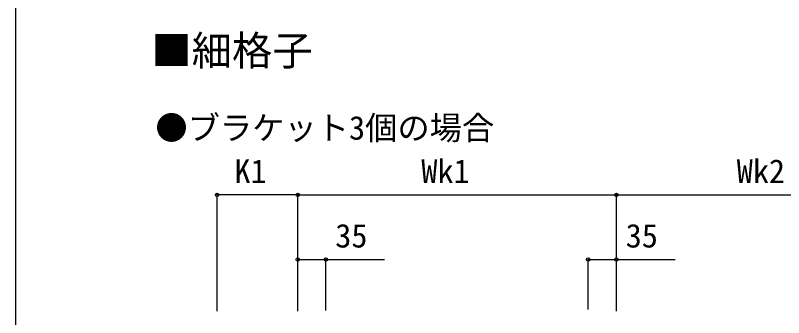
# Model space of a CAD drawing. Units: millimetres, scale not verified. Extents: x -1750 to 1750, y -2608 to 2592.
# Drawn here: x -1750 to -798, y 884 to 1259 of the extents above; entities that cross this region are included whole.
import ezdxf
from ezdxf.enums import TextEntityAlignment as Align

# ---------------------------------------------------------------- set-up
doc = ezdxf.new("R2010")
doc.units = ezdxf.units.MM
doc.header["$LTSCALE"] = 14
for name, color, linetype in [('0-2_USER1', 3, 'Continuous'), ('0-6_YKK_D', 6, 'Continuous'), ('0-7_YKK_ZWAK', 7, 'Continuous')]:
    doc.layers.add(name, color=color, linetype=linetype)
doc.styles.add('ＭＳ ゴシック', font='')
doc.styles.get('ＭＳ ゴシック').set_extended_font_data('MS Gothic')

msp = doc.modelspace()

# ---------------------------------------------------------------- linework, layer by layer
at = {"layer": '0-6_YKK_D'}
for p, q in [((-1500, 892.3), (-1500, 1037.5)), ((-1400, 1036.5), (-1500, 1036.5)), ((-1400, 892.3), (-1400, 1037.5)), ((-1400, 892.3), (-1400, 1037.5)), ((-1400, 1036.5), (-1005, 1036.5)), ((-1005, 892.3), (-1005, 1037.5)), ((-1005, 892.3), (-1005, 1037.5)), ((-1005, 1036.5), (-610, 1036.5)), ((-1400, 893.3), (-1400, 957.5)), ((-1365, 893.3), (-1365, 957.5)), ((-1040, 894.3), (-1040, 957.5)), ((-1005, 894.3), (-1005, 957.5))]:
    msp.add_line(p, q, dxfattribs=at)
for points in [[(-1400, 956.5), (-1365, 956.5), (-1292.23, 956.5)], [(-1040, 956.5), (-1005, 956.5), (-932.23, 956.5)]]:
    msp.add_lwpolyline(points, dxfattribs=at)
for centre in [(-1500, 1036.5), (-1400, 1036.5), (-1400, 1036.5), (-1005, 1036.5), (-1005, 1036.5), (-1400, 956.5), (-1365, 956.5), (-1040, 956.5), (-1005, 956.5)]:
    msp.add_circle(centre, 2.12, dxfattribs=at)
at = {"layer": '0-7_YKK_ZWAK'}
msp.add_line((-1750, 2491.5), (-1750, -2608.5), dxfattribs=at)

# ---------------------------------------------------------------- texts
at = {"layer": '0-2_USER1', "style": 'ＭＳ ゴシック'}
for s, height, p in [('■細格子', 36.66, (-1581.51, 1186.12)), ('●ブラケット3個の場合\u3000', 29.33, (-1576.45, 1096.18))]:
    msp.add_text(s, height=height, dxfattribs=at).set_placement(p, align=Align.BOTTOM_LEFT)
at = {"layer": '0-6_YKK_D', "style": 'ＭＳ ゴシック'}
for s, p in [('K1', (-1478.52, 1042.5)), ('Wk1', (-1246.82, 1042.5)), ('Wk2', (-855.8, 1042.5)), ('35', (-1353.45, 962.5)), ('35', (-993.45, 962.5))]:
    msp.add_text(s, height=29.33, dxfattribs=at).set_placement(p, align=Align.BOTTOM_LEFT)

doc.saveas('drawing.dxf')
